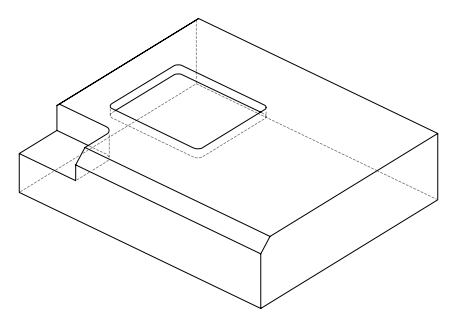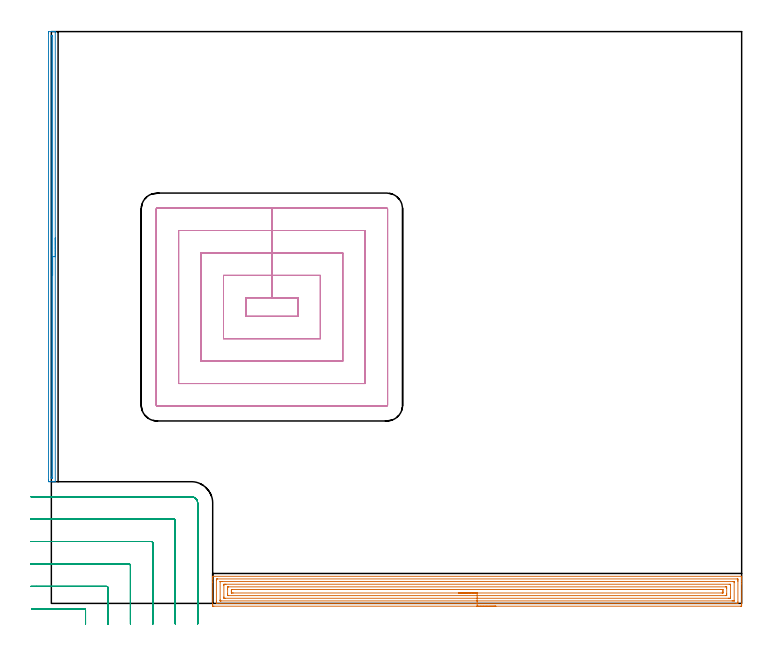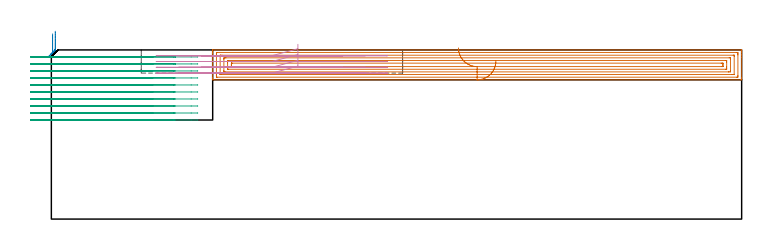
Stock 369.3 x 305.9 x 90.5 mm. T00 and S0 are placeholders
(PLAN: 4 operations, 1 tool changes, 42.5 min)
(1 AREA_MILL | FG_CHAMFER_SURFACE | UGT0205_001 | 13.88 min | 37165 mm3)
(2 AREA_MILL_1 | FG_CHAMFER_SURFACE_1 | UGT0205_001 | 4 min | 1584 mm3)
(3 MILL_CORNER_NOTCH_RECTANGULAR | CORNER_NOTCH_RECTANGULAR | NXT0201_012 | Follow Part, ap 4, ae 75% | 13.13 min | 208664 mm3)
(4 MILL_RECTANGULAR_POCKET | POCKET_RECTANGULAR_STRAIGHT | NXT0201_012 | Follow Part, ap 4, ae 75% | 11.48 min | 210567 mm3)
(TOOL UGT0205_001 | Chamfer Mill 20 x 3 x 45 deg. | D20 FL50 Z2)
(TOOL NXT0201_012 | ENDMILL 16mm [2P460-1600-NA 1630] | D16 FL38 Z6)
(OP 1 AREA_MILL)
G17 G21 G94 G90
T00 M6
G54
G17 G0 G90 X237.8 Y-1.5 S1061 M3
G43 Z100.5 H0
Z84.5
G94 G1 X237.762 Z83.628 F250.
X237.648 Z82.764
X237.459 Z81.912
X237.197 Z81.08
X236.863 Z80.274
X236.46 Z79.5
X235.992 Z78.764
X235.46 Z78.072
X234.871 Z77.429
X234.228 Z76.84
X233.536 Z76.308
X232.8 Z75.84
X232.026 Z75.437
X231.22 Z75.103
X230.388 Z74.841
X229.536 Z74.652
X228.672 Z74.538
X227.8 Z74.5
X86.933
X86.446 Y-1.495 Z74.503
X86.309 Y-1.492 Z74.506
X86.305 Y-1.014 Z74.984
X86.3 Y-0.388 Z75.609
Y11.362 Z87.356
Y12.763 Z88.759
Y13.13 Z89.125
Y13.863 Z89.862
Y14.097 Z90.096
X86.308 Y14.482 Z90.474
X86.309 Y14.497 Z90.488
X86.486 Y14.5 Z90.5
X369.115
X369.291 Y14.497 Z90.488
X369.292 Y14.482 Z90.474
X369.3 Y14.097 Z90.096
Y13.863 Z89.862
Y13.13 Z89.125
Y11.879 Z87.876
Y10.478 Z86.473
Y-0.389 Z75.609
X369.295 Y-1.014 Z74.984
X369.291 Y-1.492 Z74.506
X369.155 Y-1.495 Z74.503
X368.667 Y-1.5 Z74.5
X227.8
Y-0.086 Z75.914
X88.676 Y-0.085 Z75.915
X88.324 Y-0.079 Z75.921
X88.31 Y0.035 Z76.035
X88.302 Y0.284 Z76.284
X88.301 Y0.754 Z76.754
X88.3 Y1.171 Z77.171
X88.301 Y12.246 Z88.246
X88.302 Y12.66 Z88.66
X88.31 Y13.072 Z89.072
X88.721 Y13.084 Z89.084
X88.766 Y13.085 Z89.085
X366.924
X367.276 Y13.079 Z89.079
X367.29 Y12.965 Z88.965
X367.297 Y12.716 Z88.716
X367.299 Y12.246 Z88.246
X367.3 Y11.829 Z87.829
X367.299 Y0.754 Z76.754
X367.298 Y0.34 Z76.34
X367.29 Y-0.072 Z75.928
X366.879 Y-0.084 Z75.916
X366.834 Y-0.085 Z75.915
X227.8 Y-0.086 Z75.914
Y1.328 Z77.328
X90.824 Y1.329 Z77.329
X90.51 Y1.33 Z77.33
X90.406 Y1.332 Z77.332
X90.325 Y1.335 Z77.335
X90.31 Y1.339 Z77.339
X90.306 Y1.371 Z77.371
X90.303 Y1.431 Z77.431
X90.301 Y1.638 Z77.638
X90.3 Y1.846 Z77.846
X90.301 Y11.568 Z87.568
X90.306 Y11.638 Z87.638
X90.31 Y11.66 Z87.66
X90.318 Y11.665 Z87.665
X90.354 Y11.667 Z87.667
X90.51 Y11.67 Z87.67
X91.091 Y11.671 Z87.671
X91.405 Y11.672 Z87.672
X364.776 Y11.671 Z87.671
X365.09 Y11.67 Z87.67
X365.194 Y11.668 Z87.668
X365.275 Y11.665 Z87.665
X365.29 Y11.66 Z87.66
X365.294 Y11.628 Z87.628
X365.297 Y11.569 Z87.569
X365.299 Y11.362 Z87.362
X365.3 Y11.154 Z87.154
X365.299 Y1.432 Z77.432
X365.294 Y1.362 Z77.362
X365.29 Y1.34 Z77.34
X365.282 Y1.335 Z77.335
X365.246 Y1.333 Z77.333
X365.09 Y1.33 Z77.33
X364.509 Y1.329 Z77.329
X364.195 Y1.328 Z77.328
X227.8
Y2.743 Z78.743
X92.97
X92.434 Y2.749 Z78.749
X92.31 Y2.751 Z78.751
X92.306 Y2.965 Z78.965
X92.3 Y3.405 Z79.405
Y9.593 Z85.593
X92.306 Y10.035 Z86.035
X92.31 Y10.249 Z86.249
X92.527 Y10.253 Z86.253
X93.193 Y10.257 Z86.257
X93.417
X362.63 Y10.256 Z86.256
X363.166 Y10.251 Z86.251
X363.29 Y10.249 Z86.249
X363.294 Y10.035 Z86.035
X363.3 Y9.595 Z85.595
Y3.407 Z79.407
X363.294 Y2.965 Z78.965
X363.29 Y2.751 Z78.751
X363.073 Y2.747 Z78.747
X362.407 Y2.743 Z78.743
X362.183
X227.8
Y4.157 Z80.157
X94.847
X94.578 Y4.16 Z80.16
X94.399 Y4.164 Z80.164
X94.309 Y4.172 Z80.172
X94.307 Y4.194 Z80.194
X94.304 Y4.29 Z80.29
X94.3 Y4.964 Z80.964
Y7.616 Z83.616
Y8.5 Z84.5
X94.303 Y8.71 Z84.71
X94.306 Y8.794 Z84.794
X94.309 Y8.83 Z84.83
X94.443 Y8.836 Z84.836
X94.713 Y8.841 Z84.841
X94.848 Y8.843 Z84.843
X360.753
X361.022 Y8.84 Z84.84
X361.201 Y8.836 Z84.836
X361.291 Y8.828 Z84.828
X361.293 Y8.806 Z84.806
X361.296 Y8.71 Z84.71
X361.3 Y8.036 Z84.036
Y5.384 Z81.384
Y4.5 Z80.5
X361.297 Y4.29 Z80.29
X361.294 Y4.206 Z80.206
X361.291 Y4.17 Z80.17
X361.157 Y4.164 Z80.164
X360.887 Y4.159 Z80.159
X360.752 Y4.157 Z80.157
X227.8
Y5.571 Z81.571
X97.263
X96.771 Y5.573 Z81.573
X96.363 Y5.577 Z81.577
X96.31 Y5.58 Z81.58
X96.304 Y5.635 Z81.635
X96.301 Y6.058 Z82.058
X96.3 Y6.523 Z82.523
X96.303 Y6.942 Z82.942
X96.307 Y7.4 Z83.4
X96.317 Y7.422 Z83.422
X96.341 Y7.424 Z83.424
X96.402 Y7.427 Z83.427
X96.525 Y7.428 Z83.428
X96.771 Y7.429 Z83.429
X358.337
X358.829 Y7.427 Z83.427
X359.237 Y7.423 Z83.423
X359.29 Y7.42 Z83.42
X359.296 Y7.365 Z83.365
X359.299 Y6.942 Z82.942
X359.3 Y6.477 Z82.477
X359.297 Y6.058 Z82.058
X359.293 Y5.6 Z81.6
X359.283 Y5.577 Z81.577
X359.259 Y5.576 Z81.576
X359.198 Y5.573 Z81.573
X359.075 Y5.572 Z81.572
X358.829 Y5.571 Z81.571
X227.8
X226.928 Z81.609
X226.064 Z81.723
X225.212 Z81.912
X224.38 Z82.174
X223.574 Z82.508
X222.8 Z82.911
X222.064 Z83.38
X221.372 Z83.911
X220.729 Z84.5
X220.14 Z85.143
X219.608 Z85.835
X219.14 Z86.571
X218.737 Z87.345
X218.403 Z88.151
X218.141 Z88.983
X217.952 Z89.835
X217.838 Z90.7
X217.8 Z91.571
G0 Z100.5
M5
M2
(OP 2 AREA_MILL_1)
G17 G21 G94 G90
T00 M6
G54
G17 G0 G90 X2.093 Y195.5 S1061 M3
G43 Z100.5 H0
Z100.493
G94 G1 Y195.462 Z99.622 F250.
Y195.348 Z98.757
Y195.159 Z97.905
Y194.897 Z97.073
Y194.563 Z96.267
Y194.16 Z95.493
Y193.692 Z94.757
Y193.16 Z94.065
Y192.571 Z93.422
Y191.928 Z92.833
Y191.236 Z92.302
Y190.5 Z91.833
Y189.726 Z91.43
Y188.92 Z91.096
Y188.088 Z90.834
Y187.237 Z90.645
Y186.372 Z90.531
Y185.5 Z90.493
Y65.275
X2.095 Y65.216 Z90.492
X2.092 Y65.177 Z90.487
X2.088 Y65.131 Z90.48
X2.082 Y65.1 Z90.473
X1.718 Z90.118
X1.441 Z89.841
X0.738 Z89.133
X-0.497 Z87.9
X-1.028 Y65.102 Z87.367
X-1.264 Y65.104 Z87.131
X-1.491 Y65.109 Z86.905
X-1.494 Y65.253 Z86.902
X-1.499 Y65.725 Z86.901
X-1.5 Y66.203 Z86.9
Y305.275
X-1.498 Y305.876 Z86.898
X-1.495 Y305.898 Z86.9
X-1.46 Y305.9 Z86.935
X0.386 Z88.783
X0.738 Z89.133
X1.441 Z89.841
X1.718 Z90.118
X2.082 Z90.473
X2.088 Y305.869 Z90.48
X2.092 Y305.823 Z90.487
X2.095 Y305.783 Z90.492
X2.093 Y305.725 Z90.493
Y185.5
X0.679 Z89.079
X0.678 Y67.288 Z89.078
X0.677 Y67.187 Z89.077
X0.675 Y67.137 Z89.075
X0.673 Y67.119 Z89.073
X0.631 Y67.11 Z89.031
X0.258 Y67.105 Z88.658
X0.026 Y67.11 Z88.426
X-0.079 Y67.128 Z88.321
X-0.085 Y67.452 Z88.315
Y67.513
X-0.086 Y303.427 Z88.314
X-0.085 Y303.487 Z88.315
X-0.079 Y303.865 Z88.321
X0.093 Y303.89 Z88.493
X0.335 Y303.895 Z88.735
X0.567 Y303.89 Z88.967
X0.672 Y303.872 Z89.072
X0.678 Y303.548 Z89.078
X0.679 Y303.487 Z89.079
Y185.5
Y184.628 Z89.117
Y183.764 Z89.231
Y182.912 Z89.42
Y182.08 Z89.682
Y181.274 Z90.016
Y180.5 Z90.419
Y179.764 Z90.887
Y179.072 Z91.419
Y178.429 Z92.008
Y177.84 Z92.651
Y177.309 Z93.343
Y176.84 Z94.079
Y176.437 Z94.853
Y176.103 Z95.659
Y175.841 Z96.491
Y175.652 Z97.342
Y175.538 Z98.207
Y175.5 Z99.079
G0 Z100.5
M5
M2
(OP 3 MILL_CORNER_NOTCH_RECTANGULAR)
G17 G21 G94 G90
T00 M6
G54
G17 G0 G90 X18.313 Y-11. S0 M3
G43 Z100.5 H1
Z86.75
G94 G1 X18.301 Y-8. F250.
X18.3 Y-7.746 F500.
Y-3.695
G3 X17.505 Y-2.9 R0.8
G1 X-7.456
X-10.456 F250.
G0 Z100.5
X30.317 Y-11.
Z86.75
G1 X30.301 Y-8.
G2 X30.3 Y-7.746 R48. F500.
G1 Y8.305
G3 X29.505 Y9.1 R0.8
G1 X-8.
X-11. F250.
G0 Z100.5
X42.322 Y-11.
Z86.75
G1 X42.301 Y-8.
G2 X42.3 Y-7.746 R36. F500.
G1 Y20.305
G3 X41.505 Y21.1 R0.8
G1 X-8.
X-11. F250.
G0 Z100.5
X54.333 Y-11.
Z86.75
G1 X54.301 Y-8.
G2 X54.3 Y-7.746 R24. F500.
G1 Y32.304
G3 X53.504 Y33.1 R0.8
G1 X-8.
X-11. F250.
G0 Z100.5
X66.366 Y-10.999
Z86.75
G1 X66.303 Y-8.
G2 X66.3 Y-7.746 R12. F500.
G1 Y44.304
G3 X65.504 Y45.1 R0.8
G1 X-8.
X-11. F250.
G0 Z100.5
X78.3 Y-10.746
Z86.75
G1 Y-7.746
Y53.6 F500.
G3 X74.8 Y57.1 R3.5
G1 X-8.
X-11. F250.
G0 Z100.5
X18.312 Y-11.
Z83.
G1 X18.3 Y-8.
Y-7.774 F500.
Y-3.695
G3 X17.505 Y-2.9 R0.8
G1 X-7.456
X-10.456 F250.
G0 Z100.5
X30.315 Y-11.
Z83.
G1 X30.301 Y-8.
X30.3 Y-7.774 F500.
Y8.305
G3 X29.505 Y9.1 R0.8
G1 X-8.
X-11. F250.
G0 Z100.5
X42.32 Y-11.
Z83.
G1 X42.301 Y-8.
G2 X42.3 Y-7.774 R36. F500.
G1 Y20.305
G3 X41.505 Y21.1 R0.8
G1 X-8.
X-11. F250.
G0 Z100.5
X54.329 Y-11.
Z83.
G1 X54.301 Y-8.
G2 X54.3 Y-7.774 R24. F500.
G1 Y32.304
G3 X53.504 Y33.1 R0.8
G1 X-8.
X-11. F250.
G0 Z100.5
X66.359 Y-10.999
Z83.
G1 X66.302 Y-8.
G2 X66.3 Y-7.774 R12. F500.
G1 Y44.304
G3 X65.504 Y45.1 R0.8
G1 X-8.
X-11. F250.
G0 Z100.5
X78.3 Y-10.774
Z83.
G1 Y-7.774
Y53.6 F500.
G3 X74.8 Y57.1 R3.5
G1 X-8.
X-11. F250.
G0 Z100.5
X18.3 Y-11.
Z79.25
G1 Y-8.
Y-3.695 F500.
G3 X17.505 Y-2.9 R0.8
G1 X-7.456
X-10.456 F250.
G0 Z100.5
X30.3 Y-11.
Z79.25
G1 Y-8.
Y8.305 F500.
G3 X29.505 Y9.1 R0.8
G1 X-8.
X-11. F250.
G0 Z100.5
X42.3 Y-11.
Z79.25
G1 Y-8.
Y20.305 F500.
G3 X41.505 Y21.1 R0.8
G1 X-8.
X-11. F250.
G0 Z100.5
X54.3 Y-11.
Z79.25
G1 Y-8.
Y32.304 F500.
G3 X53.504 Y33.1 R0.8
G1 X-8.
X-11. F250.
G0 Z100.5
X66.3 Y-11.
Z79.25
G1 Y-8.
Y44.304 F500.
G3 X65.504 Y45.1 R0.8
G1 X-8.
X-11. F250.
G0 Z100.5
X78.3 Y-11.
Z79.25
G1 Y-8.
Y53.6 F500.
G3 X74.8 Y57.1 R3.5
G1 X-8.
X-11. F250.
G0 Z100.5
X18.3 Y-11.
Z75.5
G1 Y-8.
Y-3.695 F500.
G3 X17.505 Y-2.9 R0.8
G1 X-7.456
X-10.456 F250.
G0 Z100.5
X30.3 Y-11.
Z75.5
G1 Y-8.
Y8.305 F500.
G3 X29.505 Y9.1 R0.8
G1 X-8.
X-11. F250.
G0 Z100.5
X42.3 Y-11.
Z75.5
G1 Y-8.
Y20.305 F500.
G3 X41.505 Y21.1 R0.8
G1 X-8.
X-11. F250.
G0 Z100.5
X54.3 Y-11.
Z75.5
G1 Y-8.
Y32.304 F500.
G3 X53.504 Y33.1 R0.8
G1 X-8.
X-11. F250.
G0 Z100.5
X66.3 Y-11.
Z75.5
G1 Y-8.
Y44.304 F500.
G3 X65.504 Y45.1 R0.8
G1 X-8.
X-11. F250.
G0 Z100.5
X78.3 Y-11.
Z75.5
G1 Y-8.
Y53.6 F500.
G3 X74.8 Y57.1 R3.5
G1 X-8.
X-11. F250.
G0 Z100.5
X18.3 Y-11.
Z71.75
G1 Y-8.
Y-3.695 F500.
G3 X17.505 Y-2.9 R0.8
G1 X-7.456
X-10.456 F250.
G0 Z100.5
X30.3 Y-11.
Z71.75
G1 Y-8.
Y8.305 F500.
G3 X29.505 Y9.1 R0.8
G1 X-8.
X-11. F250.
G0 Z100.5
X42.3 Y-11.
Z71.75
G1 Y-8.
Y20.305 F500.
G3 X41.505 Y21.1 R0.8
G1 X-8.
X-11. F250.
G0 Z100.5
X54.3 Y-11.
Z71.75
G1 Y-8.
Y32.304 F500.
G3 X53.504 Y33.1 R0.8
G1 X-8.
X-11. F250.
G0 Z100.5
X66.3 Y-11.
Z71.75
G1 Y-8.
Y44.304 F500.
G3 X65.504 Y45.1 R0.8
G1 X-8.
X-11. F250.
G0 Z100.5
X78.3 Y-11.
Z71.75
G1 Y-8.
Y53.6 F500.
G3 X74.8 Y57.1 R3.5
G1 X-8.
X-11. F250.
G0 Z100.5
X18.3 Y-11.
Z68.
G1 Y-8.
Y-3.695 F500.
G3 X17.505 Y-2.9 R0.8
G1 X-7.456
X-10.456 F250.
G0 Z100.5
X30.3 Y-11.
Z68.
G1 Y-8.
Y8.305 F500.
G3 X29.505 Y9.1 R0.8
G1 X-8.
X-11. F250.
G0 Z100.5
X42.3 Y-11.
Z68.
G1 Y-8.
Y20.305 F500.
G3 X41.505 Y21.1 R0.8
G1 X-8.
X-11. F250.
G0 Z100.5
X54.3 Y-11.
Z68.
G1 Y-8.
Y32.304 F500.
G3 X53.504 Y33.1 R0.8
G1 X-8.
X-11. F250.
G0 Z100.5
X66.3 Y-11.
Z68.
G1 Y-8.
Y44.304 F500.
G3 X65.504 Y45.1 R0.8
G1 X-8.
X-11. F250.
G0 Z100.5
X78.3 Y-11.
Z68.
G1 Y-8.
Y53.6 F500.
G3 X74.8 Y57.1 R3.5
G1 X-8.
X-11. F250.
G0 Z100.5
X18.3 Y-11.
Z64.25
G1 Y-8.
Y-3.695 F500.
G3 X17.505 Y-2.9 R0.8
G1 X-7.456
X-10.456 F250.
G0 Z100.5
X30.3 Y-11.
Z64.25
G1 Y-8.
Y8.305 F500.
G3 X29.505 Y9.1 R0.8
G1 X-8.
X-11. F250.
G0 Z100.5
X42.3 Y-11.
Z64.25
G1 Y-8.
Y20.305 F500.
G3 X41.505 Y21.1 R0.8
G1 X-8.
X-11. F250.
G0 Z100.5
X54.3 Y-11.
Z64.25
G1 Y-8.
Y32.304 F500.
G3 X53.504 Y33.1 R0.8
G1 X-8.
X-11. F250.
G0 Z100.5
X66.3 Y-11.
Z64.25
G1 Y-8.
Y44.304 F500.
G3 X65.504 Y45.1 R0.8
G1 X-8.
X-11. F250.
G0 Z100.5
X78.3 Y-11.
Z64.25
G1 Y-8.
Y53.6 F500.
G3 X74.8 Y57.1 R3.5
G1 X-8.
X-11. F250.
G0 Z100.5
X18.3 Y-11.
Z60.5
G1 Y-8.
Y-3.695 F500.
G3 X17.505 Y-2.9 R0.8
G1 X-7.456
X-10.456 F250.
G0 Z100.5
X30.3 Y-11.
Z60.5
G1 Y-8.
Y8.305 F500.
G3 X29.505 Y9.1 R0.8
G1 X-8.
X-11. F250.
G0 Z100.5
X42.3 Y-11.
Z60.5
G1 Y-8.
Y20.305 F500.
G3 X41.505 Y21.1 R0.8
G1 X-8.
X-11. F250.
G0 Z100.5
X54.3 Y-11.
Z60.5
G1 Y-8.
Y32.304 F500.
G3 X53.504 Y33.1 R0.8
G1 X-8.
X-11. F250.
G0 Z100.5
X66.3 Y-11.
Z60.5
G1 Y-8.
Y44.304 F500.
G3 X65.504 Y45.1 R0.8
G1 X-8.
X-11. F250.
G0 Z100.5
X78.3 Y-11.
Z60.5
G1 Y-8.
Y53.6 F500.
G3 X74.8 Y57.1 R3.5
G1 X-8.
X-11. F250.
G0 Z100.5
X18.3 Y-11.
Z56.75
G1 Y-8.
Y-3.695 F500.
G3 X17.505 Y-2.9 R0.8
G1 X-7.456
X-10.456 F250.
G0 Z100.5
X30.3 Y-11.
Z56.75
G1 Y-8.
Y8.305 F500.
G3 X29.505 Y9.1 R0.8
G1 X-8.
X-11. F250.
G0 Z100.5
X42.3 Y-11.
Z56.75
G1 Y-8.
Y20.305 F500.
G3 X41.505 Y21.1 R0.8
G1 X-8.
X-11. F250.
G0 Z100.5
X54.3 Y-11.
Z56.75
G1 Y-8.
Y32.304 F500.
G3 X53.504 Y33.1 R0.8
G1 X-8.
X-11. F250.
G0 Z100.5
X66.3 Y-11.
Z56.75
G1 Y-8.
Y44.304 F500.
G3 X65.504 Y45.1 R0.8
G1 X-8.
X-11. F250.
G0 Z100.5
X78.3 Y-11.
Z56.75
G1 Y-8.
Y53.6 F500.
G3 X74.8 Y57.1 R3.5
G1 X-8.
X-11. F250.
G0 Z100.5
X18.3 Y-11.
Z53.
G1 Y-8.
Y-3.695 F500.
G3 X17.505 Y-2.9 R0.8
G1 X-7.456
X-10.456 F250.
G0 Z100.5
X30.3 Y-11.
Z53.
G1 Y-8.
Y8.305 F500.
G3 X29.505 Y9.1 R0.8
G1 X-8.
X-11. F250.
G0 Z100.5
X42.3 Y-11.
Z53.
G1 Y-8.
Y20.305 F500.
G3 X41.505 Y21.1 R0.8
G1 X-8.
X-11. F250.
G0 Z100.5
X54.3 Y-11.
Z53.
G1 Y-8.
Y32.304 F500.
G3 X53.504 Y33.1 R0.8
G1 X-8.
X-11. F250.
G0 Z100.5
X66.3 Y-11.
Z53.
G1 Y-8.
Y44.304 F500.
G3 X65.504 Y45.1 R0.8
G1 X-8.
X-11. F250.
G0 Z100.5
X78.3 Y-11.
Z53.
G1 Y-8.
Y53.6 F500.
G3 X74.8 Y57.1 R3.5
G1 X-8.
X-11. F250.
G0 Z100.5
M5
M2
(OP 4 MILL_RECTANGULAR_POCKET)
G17 G21 G94 G90
T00 M6
G54
G17 G0 G90 X131.9 Y154.635 S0 M3
G43 Z100.5 H1
Z93.5
G94 G1 Y163.5 Z91.124 F250.
X118. Z87.4
X104.1 F500.
Y153.6
X131.9
Y163.5
X118.
Y175.5
X92.1
Y141.6
X143.9
Y175.5
X118.
Y187.5
X80.1
Y129.6
X155.9
Y187.5
X118.
Y199.5
X68.1
Y117.6
X167.9
Y199.5
X118.
Y211.5
X56.6
G3 X56.1 Y211. R0.5
G1 Y106.1
G3 X56.6 Y105.6 R0.5
G1 X179.4
G3 X179.9 Y106.1 R0.5
G1 Y211.
G3 X179.4 Y211.5 R0.5
G1 X118.
X117.
G0 X131.9 Y154.635 Z90.4
G1 Y163.5 Z88.024 F250.
X118. Z84.3
X104.1 F500.
Y153.6
X131.9
Y163.5
X118.
Y175.5
X92.1
Y141.6
X143.9
Y175.5
X118.
Y187.5
X80.1
Y129.6
X155.9
Y187.5
X118.
Y199.5
X68.1
Y117.6
X167.9
Y199.5
X118.
Y211.5
X56.6
G3 X56.1 Y211. R0.5
G1 Y106.1
G3 X56.6 Y105.6 R0.5
G1 X179.4
G3 X179.9 Y106.1 R0.5
G1 Y211.
G3 X179.4 Y211.5 R0.5
G1 X118.
X117.
G0 X131.9 Y154.635 Z87.3
G1 Y163.5 Z84.924 F250.
X118. Z81.2
X104.1 F500.
Y153.6
X131.9
Y163.5
X118.
Y175.5
X92.1
Y141.6
X143.9
Y175.5
X118.
Y187.5
X80.1
Y129.6
X155.9
Y187.5
X118.
Y199.5
X68.1
Y117.6
X167.9
Y199.5
X118.
Y211.5
X56.6
G3 X56.1 Y211. R0.5
G1 Y106.1
G3 X56.6 Y105.6 R0.5
G1 X179.4
G3 X179.9 Y106.1 R0.5
G1 Y211.
G3 X179.4 Y211.5 R0.5
G1 X118.
X117.
G0 X131.9 Y154.635 Z84.2
G1 Y163.5 Z81.824 F250.
X118. Z78.1
X104.1 F500.
Y153.6
X131.9
Y163.5
X118.
Y175.5
X92.1
Y141.6
X143.9
Y175.5
X118.
Y187.5
X80.1
Y129.6
X155.9
Y187.5
X118.
Y199.5
X68.1
Y117.6
X167.9
Y199.5
X118.
Y211.5
X56.6
G3 X56.1 Y211. R0.5
G1 Y106.1
G3 X56.6 Y105.6 R0.5
G1 X179.4
G3 X179.9 Y106.1 R0.5
G1 Y211.
G3 X179.4 Y211.5 R0.5
G1 X118.
X117.
G0 Z100.5
M5
M2
